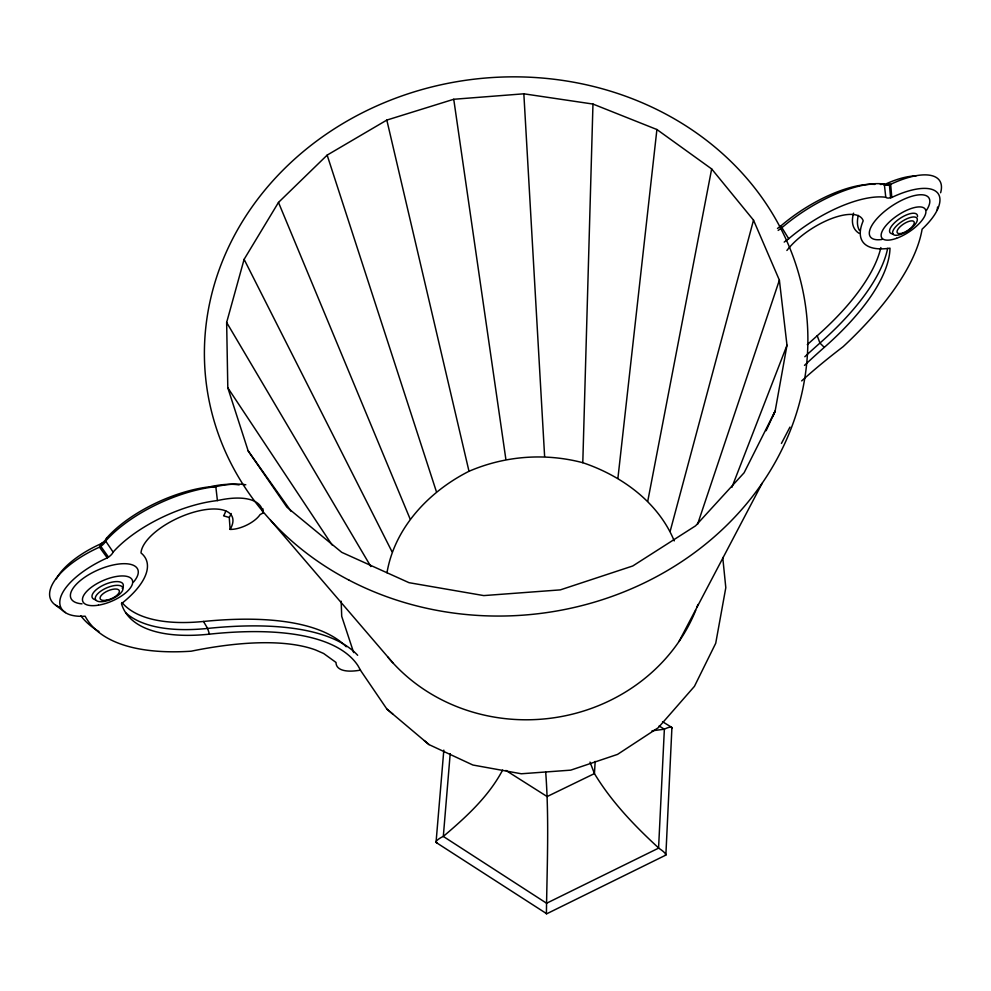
<?xml version="1.0" encoding="UTF-8"?>
<svg xmlns="http://www.w3.org/2000/svg" width="991" height="991" viewBox="0 0 991 991"><rect width="100%" height="100%" fill="white"/><g stroke="black" fill="none" stroke-linecap="round" stroke-linejoin="round"><path stroke-width="1.49" d="M674.227 540.913C658.309 502.226 621.605 475.73 582.795 462.698L592.965 104.055L523.843 93.811L453.742 99.273L386.824 120.084L327.154 155.116L278.483 202.424L244.108 259.345L226.642 322.459L227.806 387.791L248.159 450.893L286.907 507.194L341.759 552.346L409.023 582.683L483.769 595.591L560.324 589.88L632.766 565.972L695.558 525.837L744.105 472.769L775.16 411.017L786.99 345.24L779.384 280.156L753.519 220.151L711.662 168.941L656.909 129.524L592.965 104.055M665.878 854.824L671.91 727.852M595.17 761.41L594.439 773.587C611.596 802.016 634.971 826.234 659.288 848.569A7.965 1.747 34 0 1 665.035 853.239A7.965 1.747 34 0 1 664.924 855.27M239.141 484.921A66.645 28.578 -24.7 0 0 210.711 486.68A86.663 36.989 -24.4 0 0 106.656 538.039A12.61 5.5 -23.3 0 1 102.061 543.043L100.822 543.836L99.484 547.156A67.227 28.318 -23.6 0 0 55.607 605.154L65.431 612.599A54.133 22.533 -23.5 0 0 85.152 616.204A271.72 112.85 -26.4 0 0 191.164 651.198A275.795 94.38 -23.5 0 1 315.547 649.947L323.636 653.49L336.036 662.459A53.365 18.804 -26.5 0 0 360.476 670.114L357.924 665.618A379.528 127.641 -22.9 0 0 209.448 634.153A196.354 80.618 -26 0 1 121.472 603.655A88.174 36.952 -22.9 0 0 141.007 552.966A49.637 21.059 -24.5 0 1 195.772 511.629A49.637 21.059 -24.5 0 1 230.123 529.405A21.022 8.907 -25.3 0 0 260.1 514.564L262.751 513.177L263.049 508.916M450.199 753.655L443.311 836.429L442.543 836.776A7.903 2.118 -26.6 0 0 436.697 840.789A7.903 2.118 -26.6 0 0 437.316 842.846M436.052 842.288L443.819 750.125M617.95 477.897L656.909 129.524M801.657 380.903A262.194 85.189 -32 0 1 843.106 346.701A267.322 107.313 -31 0 0 922.113 229.156A52.275 20.266 -33.4 0 0 937.238 210.055L937.573 207.045M647.78 501.087L711.662 168.941M386.986 572.748C394.641 527.571 429.103 491.412 469.003 471.282C504.927 455.81 544.951 452.751 582.795 462.698M670.275 530.866L753.519 220.151M697.54 524.388L779.384 280.156M106.656 538.039L105.653 541.024A13.366 5.81 -23.3 0 1 100.797 546.314L100.116 546.772M546.512 913.615L436.461 842.697M65.431 612.599A63.734 26.571 -23.6 0 1 107.263 557.883L99.484 547.156L100.797 546.314L102.061 543.043M731.866 487.399L786.99 345.24M772.782 416.715L775.16 411.017L766.117 430.701M781.428 443.448L789.963 427.084M679.008 641.487L762.166 483.261M502.598 770.118C488.588 796.653 465.906 817.253 443.311 836.429L546.598 903.247L658.569 848.135L664.366 729.215L665.11 728.819A7.779 2.069 -28.3 0 1 671.638 728.583M107.263 557.883L108.502 557.091A12.648 5.438 -23.4 0 0 113.123 552.098A86.874 36.543 -24.5 0 1 217.413 500.579A66.806 28.231 -24.7 0 1 262.751 513.177M665.618 855.208L546.4 913.95C547.044 866.791 549.237 819.334 545.707 772.175M784.203 242.101A65.084 25.964 -32.6 0 1 788.712 238.744A84.458 33.434 -32.8 0 1 885.781 197.283A12.226 4.868 -33.8 0 0 890.599 197.779L891.789 197.444A61.603 23.945 -33.3 0 1 937.238 210.055M885.31 185.007L890.661 184.314A64.972 25.506 -33.4 0 1 940.62 192.762M880.367 184.462L884.319 184.091A12.92 5.203 -34 0 0 889.41 184.66L890.054 184.499M652.028 730.801L664.366 729.215L659.126 725.982M885.136 184.784L890.661 184.314L891.789 197.444M210.711 486.68L215.815 486.643A70.448 30.114 -24.7 0 1 245.818 484.785M230.123 529.405L229.255 517.475L223.594 515.853A49.513 21.319 -24.5 0 0 225.775 510.885M360.03 669.631L386.886 709.073L429.016 744.6L472.88 765.015L521.303 773.773L570.742 770.143L617.542 754.386L658.259 727.716L694.443 686.342L715.725 643.258L725.808 587.688L722.749 557.524M662.533 721.696L671.7 727.344M505.918 770.441L547.131 796.553L594.439 773.587L590.004 762.091M424.284 740.562L429.016 744.6M386.886 709.073L392.87 714.152M804.494 365.369A357.28 113.507 -32.5 0 1 824.301 347.358L819.941 343.059L817.228 335.751A192.155 77.038 -31.3 0 0 880.863 247.564M270.531 520.225L392.783 662.731M100.797 546.314L108.502 557.091M248.159 450.893L291.181 511.418M113.123 552.098L105.653 541.024A91.606 38.959 -24.4 0 1 215.815 486.643L217.413 500.579M227.806 387.791L332.035 544.926M788.712 238.744L780.846 225.96A84.26 33.843 -32.8 0 1 874.842 184.388M121.98 602.54A195.896 81.621 -25.9 0 0 203.489 621.468L207.627 628.43L209.448 634.153M226.642 322.459L370.857 566.555M244.108 259.345L392.002 551.714M278.483 202.424L410.101 518.95M353.676 652.598L341.709 616.315L341.164 601.203M327.154 155.116L436.362 491.573M386.824 120.084L469.003 471.282M453.742 99.273L505.868 459.316M885.781 197.283L884.319 184.091A89.079 35.639 -32.8 0 0 781.775 227.781A68.652 27.698 -32.7 0 0 778.183 230.432M889.41 184.66L890.599 197.779M523.843 93.811L544.616 456.38M95.532 599.84A16.835 6.987 -23.5 0 1 95.768 590.103A16.835 6.987 -23.5 0 1 115.724 581.618A16.835 6.987 -23.5 0 1 122.277 588.481M82.03 603.841A36.419 15.224 -23.4 0 1 77.409 583.191A36.419 15.224 -23.4 0 1 123.305 563.693A36.419 15.224 -23.4 0 1 133.624 581.915M357.664 655.286A397.28 133.649 -22.8 0 0 207.627 628.43A206.648 85.684 -26 0 1 125.77 612.872M98.976 631.527A286.164 120.097 -26.5 0 1 80.878 615.845M59.51 607.136A57.094 24.007 -23.4 0 1 55.607 605.154M231.163 513.511A52.35 22.483 -24.5 0 1 229.255 517.475M56.326 578.843A63.585 26.893 -23.6 0 1 100.822 543.836M203.489 621.468A378.748 129.313 -22.8 0 1 346.243 646.764M893.213 233.987A16.252 6.28 -33.5 0 1 898.775 219.259A16.252 6.28 -33.5 0 1 917.493 216.62M881.879 239.475A35.156 13.676 -33.5 0 1 874.173 222.009A35.156 13.676 -33.5 0 1 914.767 195.512A35.156 13.676 -33.5 0 1 926.474 210.352M804.816 356.735A373.434 118.685 -32.5 0 1 819.941 343.059A202.833 80.989 -31.2 0 0 887.663 248.345M824.301 347.358A192.601 76.084 -31.2 0 0 889.992 248.171A84.867 32.864 -33.9 0 1 863.198 220.82A48.311 19.3 -32.8 0 0 830.904 218.825A48.311 19.3 -32.8 0 0 786.891 250.475M859.47 230.469A89.574 35.019 -34.1 0 1 858.33 215.419M883.761 184.908A61.454 24.242 -33.4 0 1 915.957 175.94M807.293 344.695A356.574 115.018 -32.6 0 1 817.228 335.751M859.284 233.43A84.669 33.273 -34 0 1 853.573 213.152M777.464 228.475A64.923 26.286 -32.7 0 1 780.846 225.96M697.924 604.51A177.897 164.481 -6.4 0 1 696.871 607.347M695.769 610.196A177.897 164.481 -6.4 0 1 555.084 717.608A177.897 164.481 -6.4 0 1 387.741 656.946M104.092 601.438A14.89 6.157 -23.5 0 0 122.834 587.725A14.89 6.157 -23.5 0 0 100.463 591.379A14.89 6.157 -23.5 0 0 104.092 601.438M106.235 600.236A10.381 4.286 -23.5 0 0 119.292 590.673A10.381 4.286 -23.5 0 0 103.671 593.25A10.381 4.286 -23.5 0 0 106.235 600.236M98.357 605.191A26.955 11.186 -23.5 0 0 132.435 580.379A26.955 11.186 -23.5 0 0 91.965 586.845A26.955 11.186 -23.5 0 0 98.357 605.191M901.141 234.26A14.37 5.525 -33.4 0 0 917.071 218.404A14.37 5.525 -33.4 0 0 896.682 225.725A14.37 5.525 -33.4 0 0 901.141 234.26M902.974 232.897A10.021 3.853 -33.4 0 0 914.074 221.848A10.021 3.853 -33.4 0 0 899.853 226.976A10.021 3.853 -33.4 0 0 902.974 232.897M896.496 238.323A26.026 10.046 -33.5 0 0 925.458 209.572A26.026 10.046 -33.5 0 0 888.593 222.715A26.026 10.046 -33.5 0 0 896.496 238.323M348.993 580.131A302.131 269.168 -6.4 0 0 807.801 346.082A302.131 269.168 -6.4 0 0 361.616 113.172A302.131 269.168 -6.4 0 0 348.993 580.131"/></g></svg>
